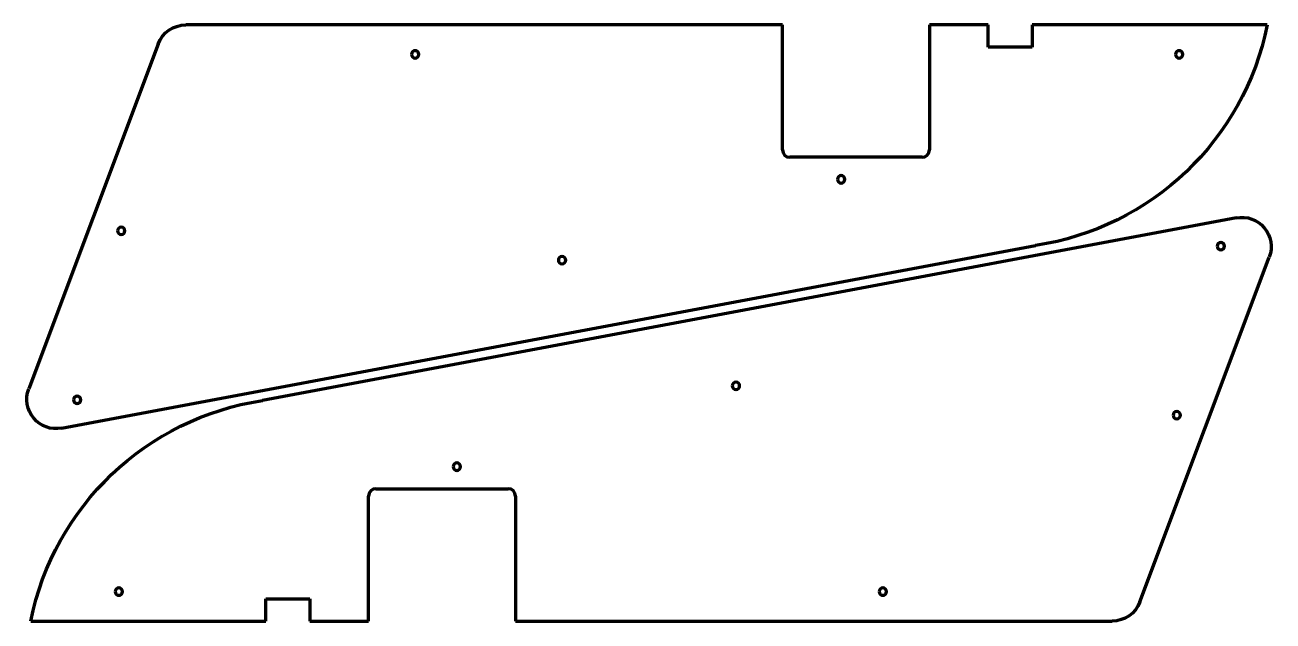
# Model space of a CAD drawing. Header units: millimetres. Extents: x 15 to 864, y 16 to 422.
import ezdxf

# ---------------------------------------------------------------- set-up
doc = ezdxf.new("R2010")
doc.units = ezdxf.units.MM
doc.header["$LTSCALE"] = 0.75
doc.layers.add('Visible', color=7, linetype='Continuous', lineweight=70)

msp = doc.modelspace()

# ---------------------------------------------------------------- linework, layer by layer
at = {"layer": 'Visible', "extrusion": (-1e-16, -1, 0)}
for p, q in [((530.420446, 421.697336), (124.271816, 421.697336)), ((530.420446, 336.697336), (530.420446, 421.697336)), ((670.420446, 421.697336), (630.420446, 421.697336)), ((630.420446, 421.697336), (630.420446, 336.697336)), ((670.420446, 406.697336), (670.420446, 421.697336)), ((700.420446, 421.697336), (700.420446, 406.697336)), ((860.420446, 421.697336), (700.420446, 421.697336)), ((105.549335, 408.730736), (17.403895, 174.092951)), ((700.420446, 406.697336), (670.420446, 406.697336)), ((625.420446, 331.697336), (535.420446, 331.697336)), ((39.811932, 147.402067), (702.760138, 271.697336))]:
    msp.add_line(p, q, dxfattribs=at)
at = {"layer": 'Visible', "extrusion": (0, 1, 0)}
for p, q in [((839.39422, 290.528353), (176.446013, 166.233085)), ((773.656817, 29.199685), (861.802256, 263.83747)), ((253.785706, 106.233085), (343.785706, 106.233085)), ((248.785706, 16.233085), (248.785706, 101.233085)), ((348.785706, 101.233085), (348.785706, 16.233085)), ((178.785706, 16.233085), (178.785706, 31.233085)), ((178.785706, 31.233085), (208.785706, 31.233085)), ((208.785706, 31.233085), (208.785706, 16.233085)), ((18.785706, 16.233085), (178.785706, 16.233085)), ((208.785706, 16.233085), (248.785706, 16.233085)), ((348.785706, 16.233085), (754.934336, 16.233085))]:
    msp.add_line(p, q, dxfattribs=at)
at = {"layer": 'Visible', "extrusion": (-1e-16, 0, -1)}
for centre in [(-280.420446, 401.697336), (-800.420446, 401.697336), (-570.420446, 316.697336), (-80.420446, 281.697336), (-380.420446, 261.697336), (-50.420446, 166.697336)]:
    msp.add_circle(centre, 2.5, dxfattribs=at)
at = {"layer": 'Visible', "extrusion": (1e-16, 0, -1)}
for centre in [(-828.785706, 271.233085), (-498.785706, 176.233085), (-798.785706, 156.233085), (-308.785706, 121.233085), (-78.785706, 36.233085), (-598.785706, 36.233085)]:
    msp.add_circle(centre, 2.5, dxfattribs=at)
at = {"layer": 'Visible', "extrusion": (-1e-16, 0, -1)}
for centre, radius, start, end in [((-124.271816, 401.697336), 20, 20.589493, 90), ((-674.227739, 459.542757), 190, 191.489388, 261.363191), ((-36.126376, 167.059551), 20, 259.380973, 20.589493)]:
    msp.add_arc(centre, radius, start, end, dxfattribs=at)
at = {"layer": 'Visible'}
for centre, start, end in [((535.420446, 336.697336), 180, 270), ((625.420446, 336.697336), 270, 0), ((253.785706, 101.233085), 90, 180), ((343.785706, 101.233085), 0, 90)]:
    msp.add_arc(centre, 5, start, end, dxfattribs=at)
at = {"layer": 'Visible', "extrusion": (1e-16, 0, -1)}
for centre, radius, start, end in [((-843.079775, 270.870869), 20, 79.380973, 200.589493), ((-204.978413, -21.612336), 190, 11.489388, 81.363191), ((-754.934336, 36.233085), 20, 200.589493, 270)]:
    msp.add_arc(centre, radius, start, end, dxfattribs=at)

doc.saveas('drawing.dxf')
